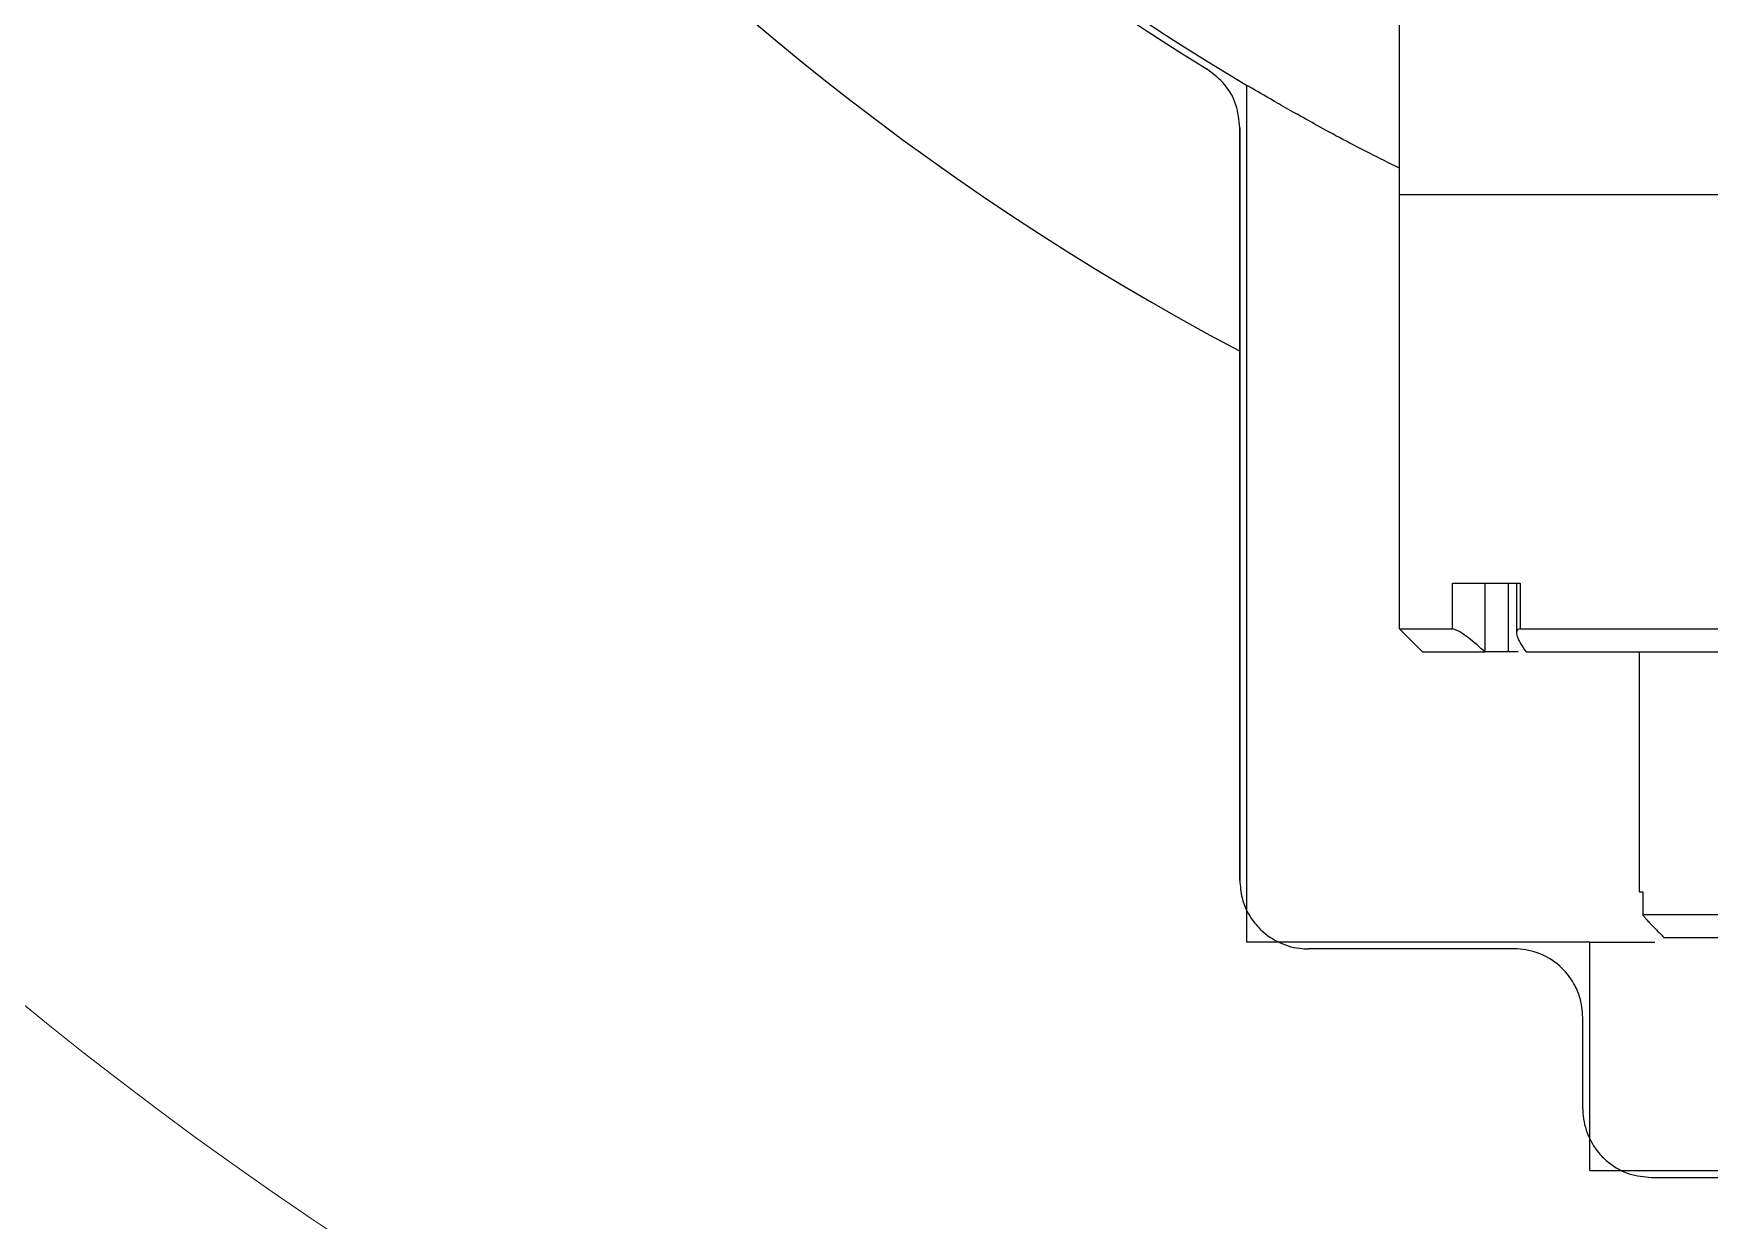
# Model space of a CAD drawing. Header units: millimetres. Extents: x 2 to 1187, y 2 to 839.
# Drawn here: x 152.16 to 170.49, y 420.16 to 433.14 of the extents above; entities that cross this region are included whole.
import ezdxf

# ---------------------------------------------------------------- set-up
doc = ezdxf.new("R2010")
doc.units = ezdxf.units.MM

msp = doc.modelspace()

# ---------------------------------------------------------------- hatches: boundary and pattern name
h = msp.add_hatch()
h.set_pattern_fill('ANSI31', color=256, scale=0.3)
h.paths.add_polyline_path([(600.3858, 723.2245), (600.3858, 724.6149), (599.1608, 724.6149, 0.4142136), (598.8858, 724.3399), (598.8858, 719.8899, 0.4142136), (599.1608, 719.6149), (600.3858, 719.6149), (600.3858, 721.0053, -0.4449663)])
h.paths.add_polyline_path([(648.8858, 724.3399, 0.4142136), (648.6108, 724.6149), (647.8858, 724.6149), (647.3858, 724.6149), (647.3858, 723.2245, -0.4449663), (647.3858, 721.0053), (647.3858, 719.6149), (648.6108, 719.6149, 0.4142136), (648.8858, 719.8899)])
h.paths.add_polyline_path([(648.8858, 681.5899, 0.4142136), (648.6108, 681.8649), (647.3858, 681.8649), (647.3858, 680.4745, -0.4449663), (647.3858, 678.2553), (647.3858, 676.8649), (648.6108, 676.8649, 0.4142136), (648.8858, 677.1399)])
h.paths.add_polyline_path([(600.3858, 678.2553, -0.4449663), (600.3858, 680.4745), (600.3858, 681.8649), (599.1608, 681.8649, 0.4142136), (598.8858, 681.5899), (598.8858, 677.1399, 0.4142136), (599.1608, 676.8649), (600.1358, 676.8649), (600.3858, 676.8649)])
h.paths.add_polyline_path([(204.0979, 197.9237, 0.4142136), (203.8229, 198.1987), (203.0979, 198.1987), (202.5979, 198.1987), (202.5979, 196.8084, -0.2124421), (203.0916, 195.6987, -0.2124421), (202.5979, 194.5891), (202.5979, 193.1987), (203.8229, 193.1987, 0.4142136), (204.0979, 193.4737)])
h.paths.add_polyline_path([(155.5979, 198.1987), (154.3729, 198.1987, 0.4142136), (154.0979, 197.9237), (154.0979, 193.4737, 0.4142136), (154.3729, 193.1987), (155.5979, 193.1987), (155.5979, 194.5891, -0.2124421), (155.1041, 195.6987, -0.2124421), (155.5979, 196.8084)])
h.paths.add_polyline_path([(155.5979, 154.0584), (155.5979, 155.4487), (154.3729, 155.4487, 0.4142136), (154.0979, 155.1737), (154.0979, 150.7237, 0.4142136), (154.3729, 150.4487), (155.3479, 150.4487), (155.5979, 150.4487), (155.5979, 151.8391, -0.4449663)])
h.paths.add_polyline_path([(204.0979, 155.1737, 0.4142136), (203.8229, 155.4487), (202.5979, 155.4487), (202.5979, 154.0584, -0.2124421), (203.0916, 152.9487, -0.2124421), (202.5979, 151.8391), (202.5979, 150.4487), (203.8229, 150.4487, 0.4142136), (204.0979, 150.7237)])
h = msp.add_hatch()
h.set_pattern_fill('ANSI31', color=256, scale=0.3, angle=90)
h.paths.add_polyline_path([(159.0979, 197.9237, 0.4142136), (158.8229, 198.1987), (157.5979, 198.1987), (157.5979, 196.8084, -0.2124421), (158.0916, 195.6987, -0.2124421), (157.5979, 194.5891), (157.5979, 193.1987), (158.8229, 193.1987, 0.4142136), (159.0979, 193.4737)])
h.paths.add_polyline_path([(200.5979, 196.8084), (200.5979, 198.1987), (199.3729, 198.1987, 0.4142136), (199.0979, 197.9237), (199.0979, 193.4737, 0.4142136), (199.3729, 193.1987), (200.3479, 193.1987), (200.5979, 193.1987), (200.5979, 194.5891, -0.4449663)])
h.paths.add_polyline_path([(157.5979, 154.0584), (157.5979, 155.4487), (158.8229, 155.4487), (159.0979, 155.4487), (159.0979, 150.4487), (158.8229, 150.4487), (157.5979, 150.4487), (157.5979, 151.8391, 0.4449663)])
h.paths.add_polyline_path([(200.5979, 154.0584), (200.5979, 155.4487), (199.3729, 155.4487, 0.4142136), (199.0979, 155.1737), (199.0979, 150.7237, 0.4142136), (199.3729, 150.4487), (200.5979, 150.4487), (200.5979, 151.8391, -0.4449663)])
h.paths.add_polyline_path([(603.8858, 724.3399, 0.4142136), (603.6108, 724.6149), (602.3858, 724.6149), (602.3858, 723.2245, -0.4449663), (602.3858, 721.0053), (602.3858, 719.6149), (603.6108, 719.6149, 0.4142136), (603.8858, 719.8899)])
h.paths.add_polyline_path([(645.3858, 724.6149), (644.1608, 724.6149, 0.4142136), (643.8858, 724.3399), (643.8858, 719.8899, 0.4142136), (644.1608, 719.6149), (645.1358, 719.6149), (645.3858, 719.6149), (645.3858, 721.0053, -0.4449663), (645.3858, 723.2245)])
h.paths.add_polyline_path([(645.3858, 680.4745), (645.3858, 681.8649), (644.1608, 681.8649, 0.4142136), (643.8858, 681.5899), (643.8858, 677.1399, 0.4142136), (644.1608, 676.8649), (645.3858, 676.8649), (645.3858, 678.2553, -0.4449663)])
h.paths.add_polyline_path([(603.8858, 681.5899, 0.4142136), (603.6108, 681.8649), (602.6358, 681.8649), (602.3858, 681.8649), (602.3858, 680.4745, -0.4449663), (602.3858, 678.2553), (602.3858, 676.8649), (603.6108, 676.8649, 0.4142136), (603.8858, 677.1399)])

# ---------------------------------------------------------------- linework, layer by layer
at = {"color": 7, "linetype": 'Continuous', "lineweight": 25}
for p, q in [((167.0979, 431.3766), (167.0979, 435.1266)), ((165.4264, 432.5759), (165.4264, 423.2016)), ((165.3479, 432.1129), (165.3479, 423.8766)), ((165.3514, 432.1106), (165.3514, 423.8766)), ((167.0979, 426.6266), (167.0979, 431.3766)), ((167.678, 427.1266), (168.4165, 427.1266)), ((167.678, 426.6266), (167.678, 427.1266)), ((168.0342, 426.3766), (168.0342, 427.1266)), ((168.2898, 426.3766), (168.2898, 427.1266)), ((168.3763, 427.1266), (168.3763, 426.5826)), ((168.4165, 427.1266), (168.4165, 426.6266)), ((167.0979, 426.6266), (167.3479, 426.3766)), ((168.0295, 426.3766), (168.0342, 426.3766)), ((168.3953, 426.3766), (168.2898, 426.3766)), ((169.7229, 423.7516), (169.7229, 426.3766)), ((165.3479, 423.8766), (165.3514, 423.8766)), ((169.7229, 423.7516), (169.759, 423.7516)), ((169.758, 423.7516), (169.758, 423.4991)), ((169.759, 423.7516), (169.759, 423.5016)), ((169.1778, 423.2016), (165.4264, 423.2016)), ((169.1778, 420.7016), (169.1778, 423.2016)), ((169.1778, 423.2016), (169.8917, 423.2016)), ((168.3524, 423.1266), (166.1016, 423.1266)), ((169.0979, 422.3766), (169.0979, 421.3766)), ((169.1027, 422.3766), (169.0979, 422.3766)), ((169.1027, 421.3766), (169.1027, 422.3766)), ((169.0979, 421.3766), (169.1027, 421.3766)), ((169.1778, 420.7016), (189.018, 420.7016)), ((169.8531, 420.6266), (188.3427, 420.6266))]:
    msp.add_line(p, q, dxfattribs=at)
at = {"color": 7, "linetype": 'Continuous', "lineweight": 18}
msp.add_circle((179.0979, 455.6266), 42.7508, dxfattribs=at)
at = {"color": 7, "linetype": 'Continuous', "lineweight": 25}
for radius, start, end in [(56.25, 154.83497, 352.33774), (29.375, 154.83497, 242.08993), (26.8, 224.47924, 239.32753), (26.875, 225.08164, 238.34747)]:
    msp.add_arc((179.0979, 455.6266), radius, start, end, dxfattribs=at)
for points, knots in [([(165.3514, 432.1106), (165.3429, 432.1947), (165.326, 432.3629), (165.1985, 432.593), (165.0631, 432.6969), (164.9948, 432.7493)], [0, 0, 0, 0, 0.3312477, 0.66249213, 1, 1, 1, 1]), ([(167.0979, 431.667), (166.9853, 431.7226), (166.6109, 431.9075), (166.1413, 432.165), (165.7048, 432.4108), (165.4566, 432.5582), (165.4434, 432.566), (165.4375, 432.5694)], [0, 0, 0, 0, 0.1018338, 0.3384965, 0.5760446, 0.8124843, 1, 1, 1, 1]), ([(165.3514, 432.1106), (165.3474, 432.1132), (165.3429, 432.1162), (165.3493, 432.112), (165.35, 432.1116)], [0, 0, 0, 0, 0.8817184, 1, 1, 1, 1]), ([(168.0295, 426.3766), (167.9926, 426.4102), (167.9255, 426.4712), (167.8228, 426.5521), (167.7483, 426.6009), (167.7005, 426.6233), (167.6854, 426.6255), (167.678, 426.6266)], [0, 0, 0, 0, 0.2772061, 0.5037064, 0.7662957, 0.8849042, 1, 1, 1, 1]), ([(168.4165, 426.6266), (168.4077, 426.6254), (168.3898, 426.623), (168.3729, 426.5997), (168.3788, 426.5493), (168.4177, 426.4688), (168.4608, 426.4077), (168.4828, 426.3766)], [0, 0, 0, 0, 0.1209756, 0.2454826, 0.4964284, 0.7429775, 1, 1, 1, 1]), ([(165.3514, 423.8766), (165.3563, 423.8118), (165.3677, 423.6628), (165.4566, 423.4761), (165.599, 423.3067), (165.7854, 423.181), (165.9731, 423.1301), (166.0794, 423.1272), (166.1016, 423.1266)], [0, 0, 0, 0, 0.1652545, 0.3797423, 0.5139122, 0.728524, 0.9431343, 1, 1, 1, 1]), ([(169.759, 423.5016), (169.7586, 423.5003), (169.7578, 423.4976), (169.774, 423.4772), (169.7989, 423.4488), (169.8414, 423.403), (169.9055, 423.3363), (169.9615, 423.2798), (169.9895, 423.2516)], [0, 0, 0, 0, 0.1222377, 0.2503801, 0.3713323, 0.5010575, 0.7501182, 1, 1, 1, 1]), ([(169.1027, 422.3766), (169.0961, 422.4528), (169.0848, 422.5818), (168.9968, 422.7778), (168.8558, 422.9522), (168.6367, 423.0859), (168.4581, 423.1251), (168.3633, 423.1264), (168.3524, 423.1266)], [0, 0, 0, 0, 0.1941338, 0.3282286, 0.5428599, 0.7574884, 0.9721846, 1, 1, 1, 1]), ([(169.1027, 421.3766), (169.1027, 421.3716), (169.1033, 421.2828), (169.1366, 421.1094), (169.2494, 420.915), (169.4084, 420.7612), (169.6042, 420.6503), (169.7708, 420.6344), (169.8531, 420.6266)], [0, 0, 0, 0, 0.0125955, 0.2271133, 0.4416329, 0.5757652, 0.7905415, 1, 1, 1, 1])]:
    msp.add_open_spline(points, degree=3, knots=knots, dxfattribs=at)
for points in [[(179.0979, 431.3766), (178.5743, 431.3766), (177.5271, 431.3766), (175.9832, 431.3766), (174.4926, 431.3766), (173.0807, 431.3766), (171.7719, 431.3766), (170.5884, 431.3766), (169.5504, 431.3766), (168.6761, 431.3766), (167.979, 431.3766), (167.4761, 431.3766), (167.1573, 431.3766), (167.1177, 431.3766), (167.0979, 431.3766)], [(167.0979, 426.6266), (167.1225, 426.6266), (167.1717, 426.6266), (167.5092, 426.6266), (167.678, 426.6266)], [(168.4165, 426.6266), (168.7261, 426.6266), (169.3451, 426.6266), (170.5828, 426.6266), (171.9995, 426.6266), (173.0858, 426.6266), (173.629, 426.6266)], [(167.3479, 426.3766), (167.3769, 426.3766), (167.435, 426.3766), (167.8313, 426.3766), (168.0295, 426.3766)], [(168.2898, 426.3766), (168.2718, 426.3766), (168.2358, 426.3766), (168.1722, 426.3766), (168.1045, 426.3766), (168.0577, 426.3766), (168.0342, 426.3766)], [(168.4828, 426.3766), (168.8, 426.3766), (169.4345, 426.3766), (170.7542, 426.3766), (172.2851, 426.3766), (173.4683, 426.3766), (174.0599, 426.3766)], [(169.759, 423.5016), (169.7995, 423.5016), (169.8806, 423.5016), (170.1412, 423.5016), (170.5, 423.5016), (170.963, 423.5016), (171.5216, 423.5016), (172.1714, 423.5016), (172.8987, 423.5016), (173.444, 423.5016), (173.7166, 423.5016)], [(169.9895, 423.2516), (170.0226, 423.2516), (170.0886, 423.2516), (170.3411, 423.2516), (170.702, 423.2516), (171.1779, 423.2516), (171.7589, 423.2516), (172.4397, 423.2516), (173.2047, 423.2516), (173.7794, 423.2516), (174.0668, 423.2516)]]:
    msp.add_open_spline(points, degree=3, dxfattribs=at)

doc.saveas('drawing.dxf')
